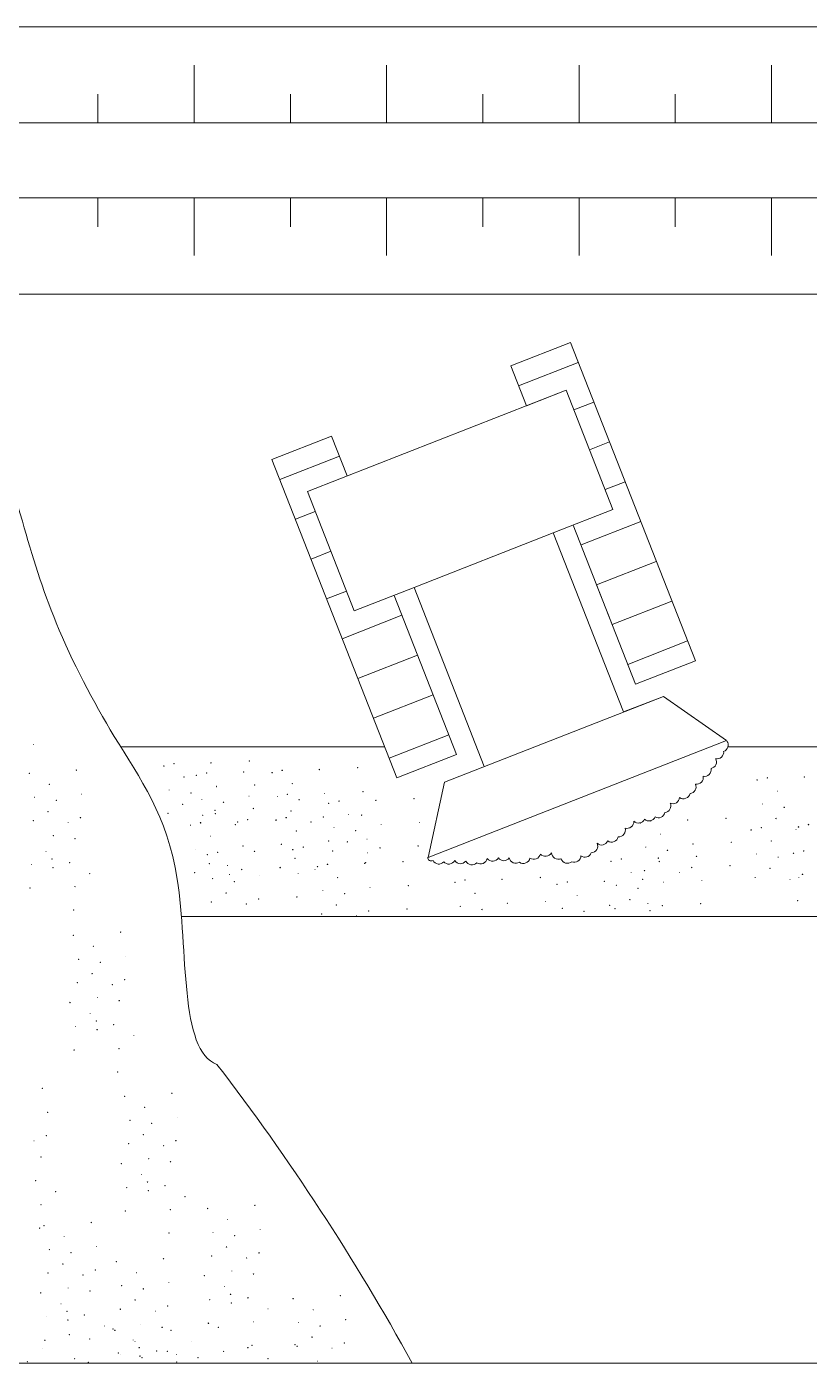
# Model space of a CAD drawing. Header units: millimetres. Extents: x 27137 to 30937, y -4667 to -569.
# Drawn here: x 28734.3 to 28770.9, y -2891.8 to -2829.3 of the extents above; entities that cross this region are included whole.
import ezdxf

# ---------------------------------------------------------------- set-up
doc = ezdxf.new("R2010")
doc.units = ezdxf.units.MM
doc.header["$LTSCALE"] = 0.4

msp = doc.modelspace()

# ---------------------------------------------------------------- linework, layer by layer
at = {"lineweight": 15, "ltscale": 0.5}
for p, q in [((28728.6694, -2829.2754), (28831.521, -2829.2754)), ((28733.1694, -2833.7754), (28827.021, -2833.7754)), ((28733.1694, -2837.2754), (28827.021, -2837.2754)), ((28728.6694, -2841.7754), (28831.521, -2841.7754)), ((28756.9755, -2845.1357), (28759.7671, -2844.0402)), ((28765.61, -2858.9287), (28759.7671, -2844.0402)), ((28748.6007, -2848.4224), (28745.8091, -2849.5179)), ((28751.652, -2864.4065), (28745.8091, -2849.5179)), ((28738.7357, -2862.9478), (28751.0795, -2862.9478)), ((28767.1374, -2862.9478), (28831.521, -2862.9478)), ((28741.5742, -2870.8878), (28831.521, -2870.8878)), ((28296.6694, -2891.7754), (28831.521, -2891.7754))]:
    msp.add_line(p, q, dxfattribs=at)
at = {"lineweight": 15}
for p, q in [((28742.1694, -2833.7754), (28742.1694, -2831.0754)), ((28742.1694, -2833.7754), (28742.1694, -2831.0754)), ((28742.1694, -2833.7754), (28742.1694, -2831.0754)), ((28742.1694, -2833.7754), (28742.1694, -2831.0754)), ((28742.1694, -2833.7754), (28742.1694, -2831.0754)), ((28742.1694, -2833.7754), (28742.1694, -2831.0754)), ((28751.1694, -2833.7754), (28751.1694, -2831.0754)), ((28751.1694, -2833.7754), (28751.1694, -2831.0754)), ((28751.1694, -2833.7754), (28751.1694, -2831.0754)), ((28751.1694, -2833.7754), (28751.1694, -2831.0754)), ((28751.1694, -2833.7754), (28751.1694, -2831.0754)), ((28751.1694, -2833.7754), (28751.1694, -2831.0754)), ((28751.1694, -2833.7754), (28751.1694, -2831.0754)), ((28751.1694, -2833.7754), (28751.1694, -2831.0754)), ((28751.1694, -2833.7754), (28751.1694, -2831.0754)), ((28751.1694, -2833.7754), (28751.1694, -2831.0754)), ((28760.1694, -2833.7754), (28760.1694, -2831.0754)), ((28760.1694, -2833.7754), (28760.1694, -2831.0754)), ((28760.1694, -2833.7754), (28760.1694, -2831.0754)), ((28760.1694, -2833.7754), (28760.1694, -2831.0754)), ((28769.1694, -2833.7754), (28769.1694, -2831.0754)), ((28769.1694, -2833.7754), (28769.1694, -2831.0754)), ((28769.1694, -2833.7754), (28769.1694, -2831.0754)), ((28769.1694, -2833.7754), (28769.1694, -2831.0754)), ((28769.1694, -2833.7754), (28769.1694, -2831.0754)), ((28769.1694, -2833.7754), (28769.1694, -2831.0754)), ((28737.6694, -2833.7754), (28737.6694, -2832.4254)), ((28746.6694, -2833.7754), (28746.6694, -2832.4254)), ((28746.6694, -2833.7754), (28746.6694, -2832.4254)), ((28755.6694, -2833.7754), (28755.6694, -2832.4254)), ((28755.6694, -2833.7754), (28755.6694, -2832.4254)), ((28764.6694, -2833.7754), (28764.6694, -2832.4254)), ((28737.6694, -2837.2754), (28737.6694, -2838.6254)), ((28742.1694, -2837.2754), (28742.1694, -2839.9754)), ((28742.1694, -2837.2754), (28742.1694, -2839.9754)), ((28742.1694, -2837.2754), (28742.1694, -2839.9754)), ((28742.1694, -2837.2754), (28742.1694, -2839.9754)), ((28742.1694, -2837.2754), (28742.1694, -2839.9754)), ((28742.1694, -2837.2754), (28742.1694, -2839.9754)), ((28746.6694, -2837.2754), (28746.6694, -2838.6254)), ((28746.6694, -2837.2754), (28746.6694, -2838.6254)), ((28751.1694, -2837.2754), (28751.1694, -2839.9754)), ((28751.1694, -2837.2754), (28751.1694, -2839.9754)), ((28751.1694, -2837.2754), (28751.1694, -2839.9754)), ((28751.1694, -2837.2754), (28751.1694, -2839.9754)), ((28751.1694, -2837.2754), (28751.1694, -2839.9754)), ((28751.1694, -2837.2754), (28751.1694, -2839.9754)), ((28751.1694, -2837.2754), (28751.1694, -2839.9754)), ((28751.1694, -2837.2754), (28751.1694, -2839.9754)), ((28751.1694, -2837.2754), (28751.1694, -2839.9754)), ((28751.1694, -2837.2754), (28751.1694, -2839.9754)), ((28755.6694, -2837.2754), (28755.6694, -2838.6254)), ((28755.6694, -2837.2754), (28755.6694, -2838.6254)), ((28760.1694, -2837.2754), (28760.1694, -2839.9754)), ((28760.1694, -2837.2754), (28760.1694, -2839.9754)), ((28760.1694, -2837.2754), (28760.1694, -2839.9754)), ((28760.1694, -2837.2754), (28760.1694, -2839.9754)), ((28764.6694, -2837.2754), (28764.6694, -2838.6254)), ((28769.1694, -2837.2754), (28769.1694, -2839.9754)), ((28769.1694, -2837.2754), (28769.1694, -2839.9754)), ((28769.1694, -2837.2754), (28769.1694, -2839.9754)), ((28769.1694, -2837.2754), (28769.1694, -2839.9754)), ((28769.1694, -2837.2754), (28769.1694, -2839.9754)), ((28769.1694, -2837.2754), (28769.1694, -2839.9754)), ((28760.1323, -2844.9707), (28757.3407, -2846.0662)), ((28757.7059, -2846.9968), (28756.9755, -2845.1357)), ((28747.47, -2851.0138), (28759.5669, -2846.2664)), ((28759.5669, -2846.2664), (28757.7059, -2846.9968)), ((28761.758, -2851.8496), (28759.5669, -2846.2664)), ((28760.8627, -2846.8318), (28759.9321, -2847.1969)), ((28748.6007, -2848.4224), (28749.331, -2850.2834)), ((28761.593, -2848.6928), (28760.6625, -2849.058)), ((28746.1742, -2850.4484), (28748.9658, -2849.3529)), ((28762.3234, -2850.5539), (28761.3928, -2850.9191)), ((28749.6611, -2856.597), (28747.47, -2851.0138)), ((28758.9664, -2852.9452), (28761.758, -2851.8496)), ((28746.9046, -2852.3095), (28747.8351, -2851.9443)), ((28763.0538, -2852.415), (28760.2621, -2853.5105)), ((28758.9664, -2852.9452), (28752.4527, -2855.5015)), ((28762.2531, -2861.32), (28758.9664, -2852.9452)), ((28762.8184, -2860.0243), (28759.897, -2852.58)), ((28747.635, -2854.1706), (28748.5655, -2853.8054)), ((28760.9925, -2855.3716), (28763.7841, -2854.2761)), ((28752.4527, -2855.5015), (28749.6611, -2856.597)), ((28755.7393, -2863.8763), (28752.4527, -2855.5015)), ((28761.7229, -2857.2327), (28760.9925, -2855.3716)), ((28748.3653, -2856.0317), (28749.2959, -2855.6665)), ((28751.5221, -2855.8666), (28754.4436, -2863.3109)), ((28764.5145, -2856.1371), (28761.7229, -2857.2327)), ((28749.0957, -2857.8927), (28751.8873, -2856.7972)), ((28765.2448, -2857.9982), (28762.4532, -2859.0938)), ((28752.6177, -2858.6583), (28749.8261, -2859.7538)), ((28765.61, -2858.9287), (28762.8184, -2860.0243)), ((28753.348, -2860.5193), (28750.5564, -2861.6149)), ((28764.1141, -2860.5896), (28753.8782, -2864.6067)), ((28764.1141, -2860.5896), (28762.2531, -2861.32)), ((28767.0708, -2862.6509), (28764.1141, -2860.5896)), ((28754.0784, -2862.3804), (28751.2868, -2863.476)), ((28767.0708, -2862.6509), (28753.1127, -2868.1286)), ((28767.0708, -2862.6509), (28753.1127, -2868.1286)), ((28754.4436, -2863.3109), (28751.652, -2864.4065)), ((28753.1127, -2868.1286), (28753.8782, -2864.6067))]:
    msp.add_line(p, q, dxfattribs=at)
msp.add_lwpolyline([(28767.0834, -2862.679, -0.5205671), (28766.9336, -2863.1613, -0.5205671), (28766.9336, -2863.1613, -0.5205671), (28766.5601, -2863.5056, -0.5205671), (28766.5601, -2863.5056, -0.5205671), (28766.3421, -2863.9582, -0.5205671), (28766.3421, -2863.9582, -0.5205671), (28765.9782, -2864.3269, -0.5205671), (28765.9782, -2864.3269, -0.5205671), (28765.6143, -2864.6957, -0.5205671), (28765.6143, -2864.6957, -0.5205671), (28765.3622, -2865.1335, -0.5205671), (28765.3622, -2865.1335, -0.5205671), (28764.8725, -2865.3256, -0.5205671), (28764.8725, -2865.3256, -0.5205671), (28764.4361, -2865.5816, -0.5205671), (28764.4361, -2865.5816, -0.5205671), (28764.1841, -2866.0194, -0.5205671), (28764.1841, -2866.0194, -0.5205671), (28763.7284, -2866.2264, -0.5205671), (28763.7284, -2866.2264, -0.5205671), (28763.2344, -2866.3356, -0.5205671), (28763.2344, -2866.3356, -0.5205671), (28762.7307, -2866.4203, -0.5205671), (28762.7307, -2866.4203, -0.5205671), (28762.3231, -2866.7497, -0.5205671), (28762.3231, -2866.7497, -0.5205671), (28762.0029, -2867.1578, -0.5205671), (28762.0029, -2867.1578, -0.5205671), (28761.5132, -2867.35, -0.5205671), (28761.5132, -2867.35, -0.5205671), (28761.0191, -2867.4591, -0.5205671), (28761.0191, -2867.4591, -0.5205671), (28760.7426, -2867.9065, -0.5205671), (28760.7426, -2867.9065, -0.5205671), (28760.2581, -2868.0401, -0.5205671), (28760.2581, -2868.0401, -0.5205671), (28759.8313, -2868.3206, -0.5205671), (28759.8313, -2868.3206, -0.5205671), (28759.3243, -2868.1807, -0.5205671), (28759.3243, -2868.1807, -0.5205671), (28758.8768, -2867.9045, -0.5205671), (28758.8768, -2867.9045, -0.5205671), (28758.3636, -2867.9647, -0.5205671), (28758.3636, -2867.9647, -0.5205671), (28757.8739, -2868.1569, -0.5205671), (28757.8739, -2868.1569, -0.5205671), (28757.3842, -2868.3491, -0.5205671), (28757.3842, -2868.3491, -0.5205671), (28756.9069, -2868.1411, -0.5205671), (28756.9069, -2868.1411, -0.5205671), (28756.3989, -2868.1428, -0.5205671), (28756.3989, -2868.1428, -0.5205671), (28755.8761, -2868.1785, -0.5205671), (28755.8761, -2868.1785, -0.5205671), (28755.3864, -2868.3707, -0.5205671), (28755.3864, -2868.3707, -0.5205671), (28754.8741, -2868.2894, -0.5205671), (28754.8741, -2868.2894, -0.5205671), (28754.3565, -2868.2666, -0.5205671), (28754.3565, -2868.2666, -0.5205671), (28753.8433, -2868.3268, -0.5205671), (28753.8433, -2868.3268, -0.5205671), (28753.3406, -2868.2699, -0.5205671), (28753.3406, -2868.2699, -0.5205671), (28753.0827, -2868.117)], format="xyb", dxfattribs=at)
for centre, radius in [((28734.6575, -2862.8298), 0.00596), ((28741.2305, -2863.7347), 0.0096), ((28742.9597, -2863.6975), 0.0095), ((28744.7504, -2863.6134), 0.0095), ((28734.4567, -2864.1839), 0.0095), ((28736.6635, -2864.0399), 0.0095), ((28740.7529, -2863.8416), 0.0095), ((28741.6932, -2864.3569), 0.00596), ((28742.2779, -2864.2761), 0.0095), ((28742.7555, -2864.1692), 0.0096), ((28744.4847, -2864.132), 0.0095), ((28745.8169, -2864.1548), 0.0095), ((28746.2754, -2864.0479), 0.0095), ((28746.2945, -2864.0479), 0.0096), ((28748.0237, -2864.0107), 0.0095), ((28749.8144, -2863.9266), 0.0095), ((28770.7074, -2864.3618), 0.0095), ((28735.397, -2864.6993), 0.00596), ((28741.0023, -2864.964), 0.00596), ((28743.2091, -2864.82), 0.00596), ((28743.2182, -2864.7915), 0.00596), ((28744.9998, -2864.7359), 0.00596), ((28746.7572, -2864.6702), 0.00596), ((28768.5007, -2864.5058), 0.0095), ((28768.9783, -2864.3989), 0.0096), ((28734.7061, -2865.3064), 0.00596), ((28735.7211, -2865.4522), 0.0096), ((28736.9129, -2865.1624), 0.00596), ((28742.0173, -2865.1098), 0.0096), ((28742.5273, -2865.3986), 0.00596), ((28743.5423, -2865.5443), 0.0096), ((28744.7341, -2865.2545), 0.00596), ((28746.0663, -2865.2773), 0.00596), ((28746.5248, -2865.1704), 0.00596), ((28747.0813, -2865.423), 0.0096), ((28748.2731, -2865.1332), 0.00596), ((28748.4603, -2865.5972), 0.0095), ((28748.9379, -2865.4904), 0.0096), ((28750.0638, -2865.0491), 0.00596), ((28750.6671, -2865.4532), 0.0095), ((28752.4578, -2865.3691), 0.0095), ((28768.7501, -2865.6283), 0.00596), ((28769.4409, -2865.0212), 0.00596), ((28735.337, -2865.9793), 0.0095), ((28736.8528, -2866.2588), 0.0096), ((28740.9422, -2866.0604), 0.0096), ((28741.6331, -2865.6369), 0.0095), ((28742.5734, -2866.1523), 0.00596), ((28743.149, -2865.9164), 0.0096), ((28743.1581, -2866.0714), 0.0095), ((28744.9397, -2865.8323), 0.0096), ((28746.6971, -2865.9501), 0.0095), ((28748.213, -2866.2296), 0.0096), ((28748.2131, -2866.2296), 0.0095), ((28749.4006, -2866.1126), 0.00596), ((28750.0037, -2866.1455), 0.0096), ((28750.0038, -2866.1455), 0.0095), ((28769.765, -2865.774), 0.0096), ((28734.6461, -2866.4028), 0.0096), ((28736.2773, -2866.4946), 0.00596), ((28741.9992, -2866.6114), 0.0095), ((28742.4672, -2866.495), 0.0096), ((28742.4768, -2866.5046), 0.0096), ((28744.0984, -2866.5868), 0.00596), ((28744.206, -2866.4674), 0.0095), ((28744.674, -2866.3509), 0.0096), ((28745.9967, -2866.3833), 0.0095), ((28746.0062, -2866.3737), 0.0096), ((28746.0063, -2866.3737), 0.0095), ((28746.4647, -2866.2668), 0.0096), ((28746.4839, -2866.2668), 0.0096), ((28747.6374, -2866.4655), 0.00596), ((28748.7097, -2866.7197), 0.00596), ((28749.7247, -2866.8655), 0.0096), ((28750.9165, -2866.5757), 0.00596), ((28752.7072, -2866.4915), 0.00596), ((28763.0418, -2866.5165), 0.0095), ((28763.5194, -2866.4096), 0.0096), ((28765.2485, -2866.3724), 0.0095), ((28767.0393, -2866.2883), 0.0095), ((28768.219, -2866.8407), 0.0095), ((28768.69, -2866.7247), 0.0096), ((28768.6966, -2866.7338), 0.0096), ((28769.3809, -2866.3011), 0.0095), ((28770.3212, -2866.8165), 0.00596), ((28770.4258, -2866.6966), 0.0095), ((28770.4379, -2866.6903), 0.0095), ((28770.8968, -2866.5806), 0.0096), ((28770.9155, -2866.5835), 0.0096), ((28735.5864, -2867.1017), 0.00596), ((28736.6013, -2867.2475), 0.0096), ((28742.9395, -2867.1268), 0.00596), ((28746.2461, -2867.5057), 0.00596), ((28746.2557, -2867.4961), 0.00596), ((28746.9466, -2866.889), 0.00596), ((28748.4625, -2867.3521), 0.00596), ((28749.3405, -2867.3926), 0.0095), ((28750.2532, -2867.268), 0.00596), ((28763.9821, -2867.0319), 0.00596), ((28765.498, -2867.4949), 0.00596), ((28767.2887, -2867.4108), 0.00596), ((28769.1593, -2867.3561), 0.00596), ((28735.2455, -2867.8448), 0.00596), ((28742.2486, -2867.7339), 0.00596), ((28742.7859, -2867.9865), 0.0095), ((28743.2636, -2867.8797), 0.0096), ((28743.2636, -2867.8797), 0.0096), ((28744.4554, -2867.5899), 0.00596), ((28744.9927, -2867.8425), 0.0095), ((28746.7834, -2867.7584), 0.0095), ((28747.2707, -2867.6419), 0.0096), ((28748.6496, -2867.8161), 0.0096), ((28750.2808, -2867.9079), 0.00596), ((28750.8564, -2867.6721), 0.0096), ((28752.6472, -2867.5879), 0.0096), ((28763.2912, -2867.639), 0.00596), ((28764.3062, -2867.7847), 0.0096), ((28765.6642, -2868.0701), 0.0095), ((28768.4684, -2867.9632), 0.00596), ((28769.4834, -2868.1089), 0.0096), ((28770.2012, -2867.926), 0.0095), ((28770.6788, -2867.8191), 0.0096), ((28770.6752, -2867.8191), 0.00596), ((28770.6873, -2867.8128), 0.00596), ((28734.5546, -2868.4519), 0.00596), ((28735.5263, -2868.1981), 0.0096), ((28735.5696, -2868.5977), 0.0096), ((28736.3441, -2868.3605), 0.0095), ((28742.8794, -2868.4068), 0.0095), ((28743.7262, -2868.5019), 0.00596), ((28744.3953, -2868.6863), 0.0096), ((28746.186, -2868.6021), 0.0096), ((28746.1956, -2868.5925), 0.0096), ((28746.8865, -2868.169), 0.0095), ((28747.8268, -2868.6844), 0.00596), ((28747.9392, -2868.5471), 0.0095), ((28748.4024, -2868.4485), 0.0096), ((28748.4169, -2868.4402), 0.0096), ((28750.146, -2868.403), 0.0095), ((28750.1932, -2868.3644), 0.0096), ((28751.9368, -2868.3189), 0.0095), ((28761.6667, -2868.2983), 0.0095), ((28762.1443, -2868.1914), 0.0096), ((28763.2311, -2868.7354), 0.0096), ((28763.8734, -2868.1542), 0.0095), ((28763.922, -2868.3118), 0.0095), ((28765.4379, -2868.5913), 0.0096), ((28767.2286, -2868.5072), 0.0096), ((28769.0992, -2868.636), 0.0095), ((28737.2844, -2868.8759), 0.00596), ((28742.1885, -2868.8303), 0.0096), ((28743.0353, -2869.109), 0.00596), ((28743.8197, -2868.9221), 0.00596), ((28744.0503, -2869.2548), 0.0096), ((28745.2421, -2868.965), 0.00596), ((28747.0328, -2868.8808), 0.00596), ((28748.8795, -2869.0625), 0.00596), ((28754.3649, -2869.2886), 0.0095), ((28754.8425, -2869.1818), 0.0096), ((28756.5717, -2869.1446), 0.0095), ((28758.3624, -2869.0605), 0.0095), ((28759.1426, -2869.3787), 0.0095), ((28759.6203, -2869.2718), 0.0096), ((28761.3494, -2869.2346), 0.0095), ((28762.607, -2868.8137), 0.00596), ((28763.1402, -2869.1505), 0.0095), ((28764.1229, -2869.2767), 0.00596), ((28764.8623, -2868.8272), 0.00596), ((28765.9136, -2869.1926), 0.00596), ((28768.4083, -2869.0596), 0.0096), ((28770.0395, -2869.1514), 0.00596), ((28770.4506, -2869.0485), 0.00596), ((28770.6151, -2868.9155), 0.0096), ((28770.6272, -2868.9092), 0.0096), ((28734.4945, -2869.5483), 0.0096), ((28736.5935, -2869.483), 0.00596), ((28743.6662, -2869.7819), 0.0095), ((28746.9728, -2869.9772), 0.0096), ((28748.1886, -2869.6696), 0.00596), ((28749.2036, -2869.8153), 0.0096), ((28750.3954, -2869.5255), 0.00596), ((28752.1862, -2869.4414), 0.00596), ((28755.3052, -2869.804), 0.00596), ((28760.0829, -2869.8941), 0.00596), ((28761.9161, -2869.4208), 0.00596), ((28762.9311, -2869.5665), 0.0096), ((28736.5335, -2870.5794), 0.0096), ((28742.9752, -2870.2054), 0.0096), ((28744.6064, -2870.2973), 0.00596), ((28745.182, -2870.0614), 0.0096), ((28748.8195, -2870.3424), 0.0095), ((28750.3353, -2870.6219), 0.0096), ((28752.1261, -2870.5378), 0.0096), ((28754.6143, -2870.4111), 0.00596), ((28755.6293, -2870.5569), 0.0096), ((28756.8211, -2870.2671), 0.00596), ((28758.6118, -2870.1829), 0.00596), ((28759.392, -2870.5012), 0.00596), ((28761.5988, -2870.3571), 0.00596), ((28761.856, -2870.5172), 0.0096), ((28762.5469, -2870.0936), 0.0095), ((28763.3896, -2870.273), 0.00596), ((28763.4872, -2870.609), 0.00596), ((28764.0628, -2870.3731), 0.0096), ((28765.8535, -2870.289), 0.0096), ((28770.3905, -2870.1449), 0.0096), ((28748.1286, -2870.766), 0.0096), ((28749.7598, -2870.8578), 0.00596), ((28760.407, -2870.6469), 0.0096), ((28736.5197, -2871.7609), 0.0095), ((28738.7264, -2871.6169), 0.0095), ((28737.4599, -2872.2763), 0.00596), ((28736.7691, -2872.8834), 0.00596), ((28737.784, -2873.0291), 0.0096), ((28738.9758, -2872.7393), 0.00596), ((28737.3999, -2873.5562), 0.0095), ((28736.709, -2873.9798), 0.0096), ((28738.3402, -2874.0716), 0.00596), ((28738.9158, -2873.8357), 0.0096), ((28736.3681, -2874.9064), 0.0095), ((28737.6493, -2874.6787), 0.00596), ((28738.6643, -2874.8245), 0.0096), ((28737.3084, -2875.4218), 0.00596), ((28736.6176, -2876.0289), 0.00596), ((28737.5892, -2875.7751), 0.0096), ((28737.6325, -2876.1747), 0.0096), ((28738.4071, -2875.9375), 0.0095), ((28739.3474, -2876.4529), 0.00596), ((28736.5575, -2877.1253), 0.0096), ((28738.6565, -2877.06), 0.00596), ((28738.5964, -2878.1564), 0.0096), ((28735.0715, -2878.9177), 0.0095), ((28738.9183, -2879.29), 0.0095), ((28741.125, -2879.1459), 0.0095), ((28739.8586, -2879.8054), 0.00596), ((28735.3209, -2880.0402), 0.00596), ((28739.1677, -2880.4125), 0.00596), ((28740.1826, -2880.5582), 0.0096), ((28741.3744, -2880.2684), 0.00596), ((28735.2608, -2881.1366), 0.0096), ((28739.7985, -2881.0853), 0.0095), ((28734.6852, -2881.3725), 0.00596), ((28739.1076, -2881.5088), 0.0096), ((28740.7388, -2881.6007), 0.00596), ((28741.3144, -2881.3648), 0.0096), ((28735.0093, -2882.1253), 0.0096), ((28738.7668, -2882.4355), 0.0095), ((28740.0479, -2882.2078), 0.00596), ((28741.0629, -2882.3535), 0.0096), ((28739.7071, -2882.9509), 0.00596), ((28734.7521, -2883.2384), 0.0095), ((28735.6924, -2883.7538), 0.00596), ((28739.0162, -2883.558), 0.00596), ((28739.9878, -2883.3042), 0.0096), ((28740.0311, -2883.7037), 0.0096), ((28740.8057, -2883.4666), 0.0095), ((28735.0015, -2884.3609), 0.00596), ((28741.746, -2883.9819), 0.00596), ((28738.9561, -2884.6544), 0.0096), ((28741.0551, -2884.589), 0.00596), ((28742.8016, -2884.5374), 0.0095), ((28745.0083, -2884.3934), 0.0095), ((28734.9415, -2885.4572), 0.0096), ((28735.1491, -2885.336), 0.0095), ((28737.3559, -2885.1919), 0.0095), ((28743.7419, -2885.0528), 0.00596), ((28745.2577, -2885.5159), 0.00596), ((28736.0894, -2885.8514), 0.00596), ((28740.995, -2885.6854), 0.0096), ((28743.051, -2885.6599), 0.00596), ((28744.0659, -2885.8057), 0.0096), ((28735.3985, -2886.4585), 0.00596), ((28736.4135, -2886.6042), 0.0096), ((28737.6053, -2886.3144), 0.00596), ((28740.7369, -2886.884), 0.0095), ((28742.9909, -2886.7563), 0.0096), ((28743.6818, -2886.3328), 0.0095), ((28744.6221, -2886.8482), 0.00596), ((28745.1977, -2886.6123), 0.0096), ((28736.0293, -2887.1313), 0.0095), ((28737.5452, -2887.4108), 0.0096), ((28738.5301, -2887.0281), 0.0095), ((28743.9312, -2887.4553), 0.00596), ((28735.3384, -2887.5549), 0.0096), ((28736.9696, -2887.6467), 0.00596), ((28739.4704, -2887.5435), 0.00596), ((28740.9863, -2888.0065), 0.00596), ((28742.6501, -2887.683), 0.0095), ((28744.9462, -2887.601), 0.0096), ((28734.9976, -2888.4815), 0.0095), ((28736.2787, -2888.2538), 0.00596), ((28737.2937, -2888.3995), 0.0096), ((28738.7795, -2888.1506), 0.00596), ((28739.7945, -2888.2963), 0.0096), ((28743.5903, -2888.1984), 0.00596), ((28743.8711, -2888.5516), 0.0096), ((28744.689, -2888.714), 0.0095), ((28746.7992, -2888.7583), 0.0095), ((28749.006, -2888.6142), 0.0095), ((28735.9379, -2888.9969), 0.00596), ((28736.2187, -2889.3502), 0.0096), ((28738.7195, -2889.2469), 0.0096), ((28739.4104, -2888.8234), 0.0095), ((28740.3507, -2889.3388), 0.00596), ((28740.9262, -2889.1029), 0.0096), ((28742.8995, -2888.8055), 0.00596), ((28743.9144, -2888.9512), 0.0096), ((28745.6293, -2889.2294), 0.00596), ((28747.7395, -2889.2737), 0.00596), ((28735.247, -2889.604), 0.00596), ((28736.262, -2889.7497), 0.0096), ((28737.0365, -2889.5126), 0.0095), ((28739.6598, -2889.9459), 0.00596), ((28742.8394, -2889.9018), 0.0096), ((28744.9384, -2889.8365), 0.00596), ((28747.0486, -2889.8808), 0.00596), ((28749.2554, -2889.7367), 0.00596), ((28736.3279, -2890.4394), 0.0095), ((28737.9768, -2890.028), 0.00596), ((28738.3786, -2890.1736), 0.0095), ((28738.4614, -2890.2412), 0.0095), ((28740.6681, -2890.0972), 0.0095), ((28740.6748, -2890.0916), 0.0096), ((28741.0883, -2890.2412), 0.0095), ((28743.2951, -2890.0972), 0.0095), ((28747.6794, -2890.5536), 0.0095), ((28748.0636, -2890.0265), 0.0096), ((28735.0614, -2891.0989), 0.00596), ((28735.1869, -2890.7004), 0.0096), ((28737.2859, -2890.635), 0.00596), ((28739.3189, -2890.689), 0.00596), ((28739.4016, -2890.7566), 0.00596), ((28739.5997, -2891.0423), 0.0096), ((28740.4176, -2891.2046), 0.0095), ((28740.9175, -2891.2197), 0.00596), ((28742.0286, -2890.7566), 0.00596), ((28743.5445, -2891.2197), 0.00596), ((28744.6815, -2891.0459), 0.0095), ((28744.8783, -2890.9329), 0.0096), ((28746.8883, -2890.9018), 0.0095), ((28746.9885, -2890.9772), 0.0096), ((28748.6197, -2891.069), 0.00596), ((28749.1953, -2890.8331), 0.0096), ((28734.3705, -2891.706), 0.00596), ((28736.5773, -2891.5619), 0.00596), ((28737.2259, -2891.7314), 0.0096), ((28738.628, -2891.2961), 0.00596), ((28738.7108, -2891.3637), 0.00596), ((28739.643, -2891.4418), 0.0096), ((28739.7257, -2891.5095), 0.0096), ((28741.3377, -2891.3637), 0.00596), ((28741.3578, -2891.72), 0.00596), ((28742.3527, -2891.5095), 0.0096), ((28745.6218, -2891.5613), 0.00596), ((28747.9288, -2891.6761), 0.00596)]:
    msp.add_circle(centre, radius, dxfattribs=at)
at = {"lineweight": 15, "ltscale": 0.5}
msp.add_arc((28655.5979, -2945.0392), 110.4636, 28.828133, 37.496919, dxfattribs=at)
msp.add_open_spline([(28728.6694, -2841.7754), (28729.8914, -2843.2041), (28732.5418, -2846.303), (28733.9529, -2851.9585), (28735.6686, -2857.4724), (28738.6199, -2863.0603), (28742.2891, -2868.0246), (28741.463, -2877.2006), (28743.2382, -2877.7979)], degree=3, knots=[0, 0, 0, 0, 5.5708572, 12.0830371, 17.088408, 23.0557057, 30.3457875, 38.351848, 38.351848, 38.351848, 38.351848], dxfattribs=at)

doc.saveas('drawing.dxf')
